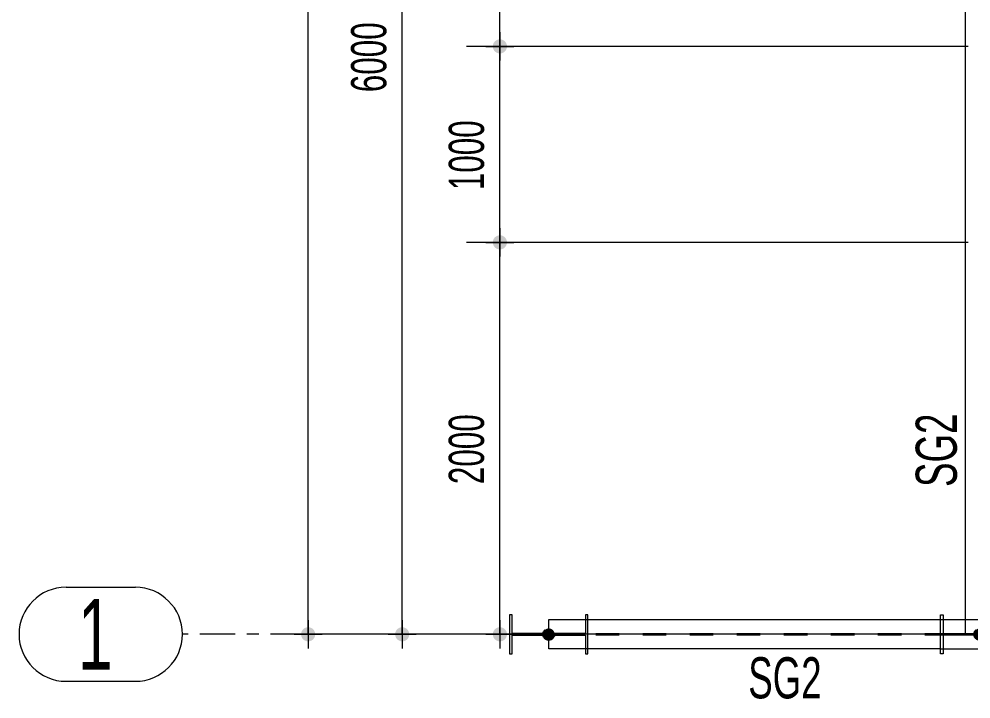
# Model space of a CAD drawing. Header units: millimetres. Extents: x -408 to 426, y -207 to 377.
# Drawn here: x -81.7 to -0.8, y -5.5 to 52.3 of the extents above; entities that cross this region are included whole.
import ezdxf

# ---------------------------------------------------------------- set-up
doc = ezdxf.new("R2010")
doc.units = ezdxf.units.MM
for name, pattern in [('XKITLINE00', [0]), ('XKITLINE02', [4, 2, -2]), ('XKITLINE03', [6, 3, -1, 1, -1])]:
    doc.linetypes.add(name, pattern=pattern)
for name, color, linetype, lineweight in [('Dimension', 1, 'Continuous', 0), ('Grid', 1, 'Continuous', 0), ('Part', 1, 'Continuous', 0), ('Part mark', 1, 'Continuous', 0)]:
    doc.layers.add(name, color=color, linetype=linetype, lineweight=lineweight)
doc.styles.add('ROMSIM', font='ARIAL.TTF')

# ---------------------------------------------------------------- blocks, each defined once
blk = doc.blocks.new('*A6')
at = {"layer": 'Grid', "color": 1, "linetype": 'XKITLINE03', "lineweight": 0}
blk.add_line((-33.333, 0), (-67.828, 0), dxfattribs=at)
at = {"layer": 'Grid', "color": 4, "style": 'ROMSIM', "width": 0.6375}
blk.add_text('1', height=6, dxfattribs=at).set_placement((-76.724, -3))
blk = doc.blocks.new('*A7')
at = {"layer": 'Grid', "color": 1, "linetype": 'XKITLINE00', "lineweight": 0}
for p, q in [((-77.724, 4), (-71.828, 4)), ((-77.724, -4), (-71.828, -4))]:
    blk.add_line(p, q, dxfattribs=at)
for centre, start, end in [((-77.724, 0), 90, 270), ((-71.828, 0), 270, 90)]:
    blk.add_arc(centre, 4, start, end, dxfattribs=at)
blk = doc.blocks.new('*A12')
at = {"layer": 'Part'}
blk.add_hatch(color=1, dxfattribs=at).paths.add_polyline_path([(-0.025, -0.499), (-0.049, -0.498), (-0.073, -0.495), (-0.098, -0.49), (-0.121, -0.485), (-0.145, -0.478), (-0.168, -0.471), (-0.191, -0.462), (-0.214, -0.452), (-0.236, -0.441), (-0.257, -0.429), (-0.278, -0.416), (-0.298, -0.402), (-0.317, -0.387), (-0.336, -0.37), (-0.354, -0.354), (-0.37, -0.336), (-0.387, -0.317), (-0.402, -0.298), (-0.416, -0.278), (-0.429, -0.257), (-0.441, -0.236), (-0.452, -0.214), (-0.462, -0.191), (-0.471, -0.168), (-0.478, -0.145), (-0.485, -0.121), (-0.49, -0.098), (-0.495, -0.073), (-0.498, -0.049), (-0.499, -0.025), (-0.5, 0), (-0.499, 0.025), (-0.498, 0.049), (-0.495, 0.073), (-0.49, 0.098), (-0.485, 0.121), (-0.478, 0.145), (-0.471, 0.168), (-0.462, 0.191), (-0.452, 0.214), (-0.441, 0.236), (-0.429, 0.257), (-0.416, 0.278), (-0.402, 0.298), (-0.387, 0.317), (-0.37, 0.336), (-0.354, 0.354), (-0.336, 0.37), (-0.317, 0.387), (-0.298, 0.402), (-0.278, 0.416), (-0.257, 0.429), (-0.236, 0.441), (-0.214, 0.452), (-0.191, 0.462), (-0.168, 0.471), (-0.145, 0.478), (-0.121, 0.485), (-0.098, 0.49), (-0.073, 0.495), (-0.049, 0.498), (-0.025, 0.499), (0, 0.5), (0.025, 0.499), (0.049, 0.498), (0.073, 0.495), (0.098, 0.49), (0.121, 0.485), (0.145, 0.478), (0.168, 0.471), (0.191, 0.462), (0.214, 0.452), (0.236, 0.441), (0.257, 0.429), (0.278, 0.416), (0.298, 0.402), (0.317, 0.387), (0.336, 0.37), (0.354, 0.354), (0.37, 0.336), (0.387, 0.317), (0.402, 0.298), (0.416, 0.278), (0.429, 0.257), (0.441, 0.236), (0.452, 0.214), (0.462, 0.191), (0.471, 0.168), (0.478, 0.145), (0.485, 0.121), (0.49, 0.098), (0.495, 0.073), (0.498, 0.049), (0.499, 0.025), (0.5, 0), (0.499, -0.025), (0.498, -0.049), (0.495, -0.073), (0.49, -0.098), (0.485, -0.121), (0.478, -0.145), (0.471, -0.168), (0.462, -0.191), (0.452, -0.214), (0.441, -0.236), (0.429, -0.257), (0.416, -0.278), (0.402, -0.298), (0.387, -0.317), (0.37, -0.336), (0.354, -0.354), (0.336, -0.37), (0.317, -0.387), (0.298, -0.402), (0.278, -0.416), (0.257, -0.429), (0.236, -0.441), (0.214, -0.452), (0.191, -0.462), (0.168, -0.471), (0.145, -0.478), (0.121, -0.485), (0.098, -0.49), (0.073, -0.495), (0.049, -0.498), (0.025, -0.499), (0, -0.5)], flags=17)
at = {"layer": 'Part', "color": 2, "linetype": 'XKITLINE00', "lineweight": 0}
for p, q in [((-3.333, -1.667), (-3.333, 1.667)), ((-3.333, 1.667), (-3.117, 1.667)), ((-3.333, -1.667), (-3.333, 1.667)), ((-3.333, 1.667), (-3.117, 1.667)), ((-3.117, 1.667), (-3.117, 0.067)), ((-3.117, 1.667), (-3.117, 0.067)), ((3.117, 1.667), (3.333, 1.667)), ((3.117, 0.067), (3.117, 1.667)), ((3.117, 1.667), (3.333, 1.667)), ((3.117, 0.067), (3.117, 1.667)), ((3.333, 1.667), (3.333, -1.667)), ((3.333, 1.667), (3.333, -1.667)), ((-3.117, 0.067), (3.117, 0.067)), ((-3.117, 0.067), (3.117, 0.067)), ((3.117, -0.067), (-3.117, -0.067)), ((-3.117, -0.067), (-3.117, -1.667)), ((3.117, -0.067), (-3.117, -0.067)), ((-3.117, -0.067), (-3.117, -1.667)), ((3.117, -1.667), (3.117, -0.067)), ((3.117, -1.667), (3.117, -0.067)), ((-3.117, -1.667), (-3.333, -1.667)), ((-3.117, -1.667), (-3.333, -1.667)), ((3.333, -1.667), (3.117, -1.667)), ((3.333, -1.667), (3.117, -1.667))]:
    blk.add_line(p, q, dxfattribs=at)
at = {"layer": 'Part', "color": 1, "linetype": 'XKITLINE02', "lineweight": 0}
blk.add_line((0, 0), (0, 0), dxfattribs=at)
blk.add_circle((0, 0), 0.5, dxfattribs=at)
blk = doc.blocks.new('*A16')
at = {"layer": 'Part'}
blk.add_hatch(color=1, dxfattribs=at).paths.add_polyline_path([(-36.691, -0.499), (-36.716, -0.498), (-36.74, -0.495), (-36.764, -0.49), (-36.788, -0.485), (-36.812, -0.478), (-36.835, -0.471), (-36.858, -0.462), (-36.88, -0.452), (-36.902, -0.441), (-36.924, -0.429), (-36.944, -0.416), (-36.965, -0.402), (-36.984, -0.387), (-37.002, -0.37), (-37.02, -0.354), (-37.037, -0.336), (-37.053, -0.317), (-37.068, -0.298), (-37.082, -0.278), (-37.096, -0.257), (-37.108, -0.236), (-37.119, -0.214), (-37.129, -0.191), (-37.137, -0.168), (-37.145, -0.145), (-37.152, -0.121), (-37.157, -0.098), (-37.161, -0.073), (-37.164, -0.049), (-37.166, -0.025), (-37.167, 0), (-37.166, 0.025), (-37.164, 0.049), (-37.161, 0.073), (-37.157, 0.098), (-37.152, 0.121), (-37.145, 0.145), (-37.137, 0.168), (-37.129, 0.191), (-37.119, 0.214), (-37.108, 0.236), (-37.096, 0.257), (-37.082, 0.278), (-37.068, 0.298), (-37.053, 0.317), (-37.037, 0.336), (-37.02, 0.354), (-37.002, 0.37), (-36.984, 0.387), (-36.965, 0.402), (-36.944, 0.416), (-36.924, 0.429), (-36.902, 0.441), (-36.88, 0.452), (-36.858, 0.462), (-36.835, 0.471), (-36.812, 0.478), (-36.788, 0.485), (-36.764, 0.49), (-36.74, 0.495), (-36.716, 0.498), (-36.691, 0.499), (-36.667, 0.5), (-36.642, 0.499), (-36.618, 0.498), (-36.593, 0.495), (-36.569, 0.49), (-36.545, 0.485), (-36.522, 0.478), (-36.498, 0.471), (-36.475, 0.462), (-36.453, 0.452), (-36.431, 0.441), (-36.41, 0.429), (-36.389, 0.416), (-36.369, 0.402), (-36.349, 0.387), (-36.331, 0.37), (-36.313, 0.354), (-36.296, 0.336), (-36.28, 0.317), (-36.265, 0.298), (-36.251, 0.278), (-36.238, 0.257), (-36.226, 0.236), (-36.215, 0.214), (-36.205, 0.191), (-36.196, 0.168), (-36.188, 0.145), (-36.182, 0.121), (-36.176, 0.098), (-36.172, 0.073), (-36.169, 0.049), (-36.167, 0.025), (-36.167, 0), (-36.167, -0.025), (-36.169, -0.049), (-36.172, -0.073), (-36.176, -0.098), (-36.182, -0.121), (-36.188, -0.145), (-36.196, -0.168), (-36.205, -0.191), (-36.215, -0.214), (-36.226, -0.236), (-36.238, -0.257), (-36.251, -0.278), (-36.265, -0.298), (-36.28, -0.317), (-36.296, -0.336), (-36.313, -0.354), (-36.331, -0.37), (-36.349, -0.387), (-36.369, -0.402), (-36.389, -0.416), (-36.41, -0.429), (-36.431, -0.441), (-36.453, -0.452), (-36.475, -0.462), (-36.498, -0.471), (-36.522, -0.478), (-36.545, -0.485), (-36.569, -0.49), (-36.593, -0.495), (-36.618, -0.498), (-36.642, -0.499), (-36.667, -0.5)], flags=17)
at = {"layer": 'Part', "color": 2, "linetype": 'XKITLINE00', "lineweight": 0}
for p, q in [((-39.783, 1.667), (-40, 1.667)), ((-40, 1.667), (-40, -1.667)), ((-39.783, 0.067), (-39.783, 1.667)), ((-33.55, 1.667), (-33.55, 0.067)), ((-33.333, 1.667), (-33.55, 1.667)), ((-33.333, -1.667), (-33.333, 1.667)), ((-33.55, 0.067), (-39.783, 0.067)), ((-39.783, -1.667), (-39.783, -0.067)), ((-39.783, -0.067), (-33.55, -0.067)), ((-33.55, -0.067), (-33.55, -1.667)), ((-40, -1.667), (-39.783, -1.667)), ((-33.55, -1.667), (-33.333, -1.667))]:
    blk.add_line(p, q, dxfattribs=at)
at = {"layer": 'Part', "color": 1, "linetype": 'XKITLINE02', "lineweight": 0}
blk.add_line((-36.667, 0), (-36.667, 0), dxfattribs=at)
blk.add_circle((-36.667, 0), 0.5, dxfattribs=at)
blk = doc.blocks.new('*A17')
at = {"layer": 'Part'}
for points in [[(-36.691, -0.499), (-36.716, -0.498), (-36.74, -0.495), (-36.764, -0.49), (-36.788, -0.485), (-36.812, -0.478), (-36.835, -0.471), (-36.858, -0.462), (-36.88, -0.452), (-36.902, -0.441), (-36.924, -0.429), (-36.944, -0.416), (-36.965, -0.402), (-36.984, -0.387), (-37.002, -0.37), (-37.02, -0.354), (-37.037, -0.336), (-37.053, -0.317), (-37.068, -0.298), (-37.082, -0.278), (-37.096, -0.257), (-37.108, -0.236), (-37.119, -0.214), (-37.129, -0.191), (-37.137, -0.168), (-37.145, -0.145), (-37.152, -0.121), (-37.157, -0.098), (-37.161, -0.073), (-37.164, -0.049), (-37.166, -0.025), (-37.167, 0), (-37.166, 0.025), (-37.164, 0.049), (-37.161, 0.073), (-37.157, 0.098), (-37.152, 0.121), (-37.145, 0.145), (-37.137, 0.168), (-37.129, 0.191), (-37.119, 0.214), (-37.108, 0.236), (-37.096, 0.257), (-37.082, 0.278), (-37.068, 0.298), (-37.053, 0.317), (-37.037, 0.336), (-37.02, 0.354), (-37.002, 0.37), (-36.984, 0.387), (-36.965, 0.402), (-36.944, 0.416), (-36.924, 0.429), (-36.902, 0.441), (-36.88, 0.452), (-36.858, 0.462), (-36.835, 0.471), (-36.812, 0.478), (-36.788, 0.485), (-36.764, 0.49), (-36.74, 0.495), (-36.716, 0.498), (-36.691, 0.499), (-36.667, 0.5), (-36.642, 0.499), (-36.618, 0.498), (-36.593, 0.495), (-36.569, 0.49), (-36.545, 0.485), (-36.522, 0.478), (-36.498, 0.471), (-36.475, 0.462), (-36.453, 0.452), (-36.431, 0.441), (-36.41, 0.429), (-36.389, 0.416), (-36.369, 0.402), (-36.349, 0.387), (-36.331, 0.37), (-36.313, 0.354), (-36.296, 0.336), (-36.28, 0.317), (-36.265, 0.298), (-36.251, 0.278), (-36.238, 0.257), (-36.226, 0.236), (-36.215, 0.214), (-36.205, 0.191), (-36.196, 0.168), (-36.188, 0.145), (-36.182, 0.121), (-36.176, 0.098), (-36.172, 0.073), (-36.169, 0.049), (-36.167, 0.025), (-36.167, 0), (-36.167, -0.025), (-36.169, -0.049), (-36.172, -0.073), (-36.176, -0.098), (-36.182, -0.121), (-36.188, -0.145), (-36.196, -0.168), (-36.205, -0.191), (-36.215, -0.214), (-36.226, -0.236), (-36.238, -0.257), (-36.251, -0.278), (-36.265, -0.298), (-36.28, -0.317), (-36.296, -0.336), (-36.313, -0.354), (-36.331, -0.37), (-36.349, -0.387), (-36.369, -0.402), (-36.389, -0.416), (-36.41, -0.429), (-36.431, -0.441), (-36.453, -0.452), (-36.475, -0.462), (-36.498, -0.471), (-36.522, -0.478), (-36.545, -0.485), (-36.569, -0.49), (-36.593, -0.495), (-36.618, -0.498), (-36.642, -0.499), (-36.667, -0.5)], [(-0.025, -0.499), (-0.049, -0.498), (-0.073, -0.495), (-0.098, -0.49), (-0.121, -0.485), (-0.145, -0.478), (-0.168, -0.471), (-0.191, -0.462), (-0.214, -0.452), (-0.236, -0.441), (-0.257, -0.429), (-0.278, -0.416), (-0.298, -0.402), (-0.317, -0.387), (-0.336, -0.37), (-0.354, -0.354), (-0.37, -0.336), (-0.387, -0.317), (-0.402, -0.298), (-0.416, -0.278), (-0.429, -0.257), (-0.441, -0.236), (-0.452, -0.214), (-0.462, -0.191), (-0.471, -0.168), (-0.478, -0.145), (-0.485, -0.121), (-0.49, -0.098), (-0.495, -0.073), (-0.498, -0.049), (-0.499, -0.025), (-0.5, 0), (-0.499, 0.025), (-0.498, 0.049), (-0.495, 0.073), (-0.49, 0.098), (-0.485, 0.121), (-0.478, 0.145), (-0.471, 0.168), (-0.462, 0.191), (-0.452, 0.214), (-0.441, 0.236), (-0.429, 0.257), (-0.416, 0.278), (-0.402, 0.298), (-0.387, 0.317), (-0.37, 0.336), (-0.354, 0.354), (-0.336, 0.37), (-0.317, 0.387), (-0.298, 0.402), (-0.278, 0.416), (-0.257, 0.429), (-0.236, 0.441), (-0.214, 0.452), (-0.191, 0.462), (-0.168, 0.471), (-0.145, 0.478), (-0.121, 0.485), (-0.098, 0.49), (-0.073, 0.495), (-0.049, 0.498), (-0.025, 0.499), (0, 0.5), (0.025, 0.499), (0.049, 0.498), (0.073, 0.495), (0.098, 0.49), (0.121, 0.485), (0.145, 0.478), (0.168, 0.471), (0.191, 0.462), (0.214, 0.452), (0.236, 0.441), (0.257, 0.429), (0.278, 0.416), (0.298, 0.402), (0.317, 0.387), (0.336, 0.37), (0.354, 0.354), (0.37, 0.336), (0.387, 0.317), (0.402, 0.298), (0.416, 0.278), (0.429, 0.257), (0.441, 0.236), (0.452, 0.214), (0.462, 0.191), (0.471, 0.168), (0.478, 0.145), (0.485, 0.121), (0.49, 0.098), (0.495, 0.073), (0.498, 0.049), (0.499, 0.025), (0.5, 0), (0.499, -0.025), (0.498, -0.049), (0.495, -0.073), (0.49, -0.098), (0.485, -0.121), (0.478, -0.145), (0.471, -0.168), (0.462, -0.191), (0.452, -0.214), (0.441, -0.236), (0.429, -0.257), (0.416, -0.278), (0.402, -0.298), (0.387, -0.317), (0.37, -0.336), (0.354, -0.354), (0.336, -0.37), (0.317, -0.387), (0.298, -0.402), (0.278, -0.416), (0.257, -0.429), (0.236, -0.441), (0.214, -0.452), (0.191, -0.462), (0.168, -0.471), (0.145, -0.478), (0.121, -0.485), (0.098, -0.49), (0.073, -0.495), (0.049, -0.498), (0.025, -0.499), (0, -0.5)]]:
    blk.add_hatch(color=1, dxfattribs=at).paths.add_polyline_path(points, flags=17)
at = {"layer": 'Part', "color": 2, "linetype": 'XKITLINE00', "lineweight": 0}
for p, q in [((-36.667, -1.25), (-36.667, 1.25)), ((-36.667, 1.25), (-3.333, 1.25)), ((-3.117, 1.25), (0, 1.25)), ((0, 1.25), (0, 0.067)), ((0, -1.25), (0, -0.067)), ((-20.393, -1.25), (-36.667, -1.25)), ((-11.834, -1.25), (-20.393, -1.25)), ((-3.333, -1.25), (-11.834, -1.25)), ((-3.117, -1.25), (0, -1.25))]:
    blk.add_line(p, q, dxfattribs=at)
at = {"layer": 'Part', "color": 7, "linetype": 'XKITLINE02', "lineweight": 0}
for p, q in [((-3.333, 1.25), (-3.117, 1.25)), ((0, -0.067), (0, 1.25)), ((-36.667, 0.054), (0, 0.054)), ((0, -0.067), (0, 0.067)), ((-36.667, -0.054), (0, -0.054)), ((-3.333, -1.25), (-3.117, -1.25))]:
    blk.add_line(p, q, dxfattribs=at)
at = {"layer": 'Part', "color": 1, "linetype": 'XKITLINE02', "lineweight": 0}
blk.add_line((0, 0), (-36.667, 0), dxfattribs=at)
for centre in [(-36.667, 0), (0, 0)]:
    blk.add_circle(centre, 0.5, dxfattribs=at)
blk = doc.blocks.new('*A18')
at = {"layer": 'Part'}
for points in [[(-0.025, 99.501), (-0.049, 99.502), (-0.073, 99.505), (-0.098, 99.51), (-0.121, 99.515), (-0.145, 99.522), (-0.168, 99.529), (-0.191, 99.538), (-0.214, 99.548), (-0.236, 99.559), (-0.257, 99.571), (-0.278, 99.584), (-0.298, 99.598), (-0.317, 99.613), (-0.336, 99.63), (-0.354, 99.646), (-0.37, 99.664), (-0.387, 99.683), (-0.402, 99.702), (-0.416, 99.722), (-0.429, 99.743), (-0.441, 99.764), (-0.452, 99.786), (-0.462, 99.809), (-0.471, 99.832), (-0.478, 99.855), (-0.485, 99.879), (-0.49, 99.902), (-0.495, 99.927), (-0.498, 99.951), (-0.499, 99.975), (-0.5, 100), (-0.499, 100.025), (-0.498, 100.049), (-0.495, 100.073), (-0.49, 100.098), (-0.485, 100.121), (-0.478, 100.145), (-0.471, 100.168), (-0.462, 100.191), (-0.452, 100.214), (-0.441, 100.236), (-0.429, 100.257), (-0.416, 100.278), (-0.402, 100.298), (-0.387, 100.317), (-0.37, 100.336), (-0.354, 100.354), (-0.336, 100.37), (-0.317, 100.387), (-0.298, 100.402), (-0.278, 100.416), (-0.257, 100.429), (-0.236, 100.441), (-0.214, 100.452), (-0.191, 100.462), (-0.168, 100.471), (-0.145, 100.478), (-0.121, 100.485), (-0.098, 100.49), (-0.073, 100.495), (-0.049, 100.498), (-0.025, 100.499), (0, 100.5), (0.025, 100.499), (0.049, 100.498), (0.073, 100.495), (0.098, 100.49), (0.121, 100.485), (0.145, 100.478), (0.168, 100.471), (0.191, 100.462), (0.214, 100.452), (0.236, 100.441), (0.257, 100.429), (0.278, 100.416), (0.298, 100.402), (0.317, 100.387), (0.336, 100.37), (0.354, 100.354), (0.37, 100.336), (0.387, 100.317), (0.402, 100.298), (0.416, 100.278), (0.429, 100.257), (0.441, 100.236), (0.452, 100.214), (0.462, 100.191), (0.471, 100.168), (0.478, 100.145), (0.485, 100.121), (0.49, 100.098), (0.495, 100.073), (0.498, 100.049), (0.499, 100.025), (0.5, 100), (0.499, 99.975), (0.498, 99.951), (0.495, 99.927), (0.49, 99.902), (0.485, 99.879), (0.478, 99.855), (0.471, 99.832), (0.462, 99.809), (0.452, 99.786), (0.441, 99.764), (0.429, 99.743), (0.416, 99.722), (0.402, 99.702), (0.387, 99.683), (0.37, 99.664), (0.354, 99.646), (0.336, 99.63), (0.317, 99.613), (0.298, 99.598), (0.278, 99.584), (0.257, 99.571), (0.236, 99.559), (0.214, 99.548), (0.191, 99.538), (0.168, 99.529), (0.145, 99.522), (0.121, 99.515), (0.098, 99.51), (0.073, 99.505), (0.049, 99.502), (0.025, 99.501), (0, 99.5)], [(-0.025, -0.499), (-0.049, -0.498), (-0.073, -0.495), (-0.098, -0.49), (-0.121, -0.485), (-0.145, -0.478), (-0.168, -0.471), (-0.191, -0.462), (-0.214, -0.452), (-0.236, -0.441), (-0.257, -0.429), (-0.278, -0.416), (-0.298, -0.402), (-0.317, -0.387), (-0.336, -0.37), (-0.354, -0.354), (-0.37, -0.336), (-0.387, -0.317), (-0.402, -0.298), (-0.416, -0.278), (-0.429, -0.257), (-0.441, -0.236), (-0.452, -0.214), (-0.462, -0.191), (-0.471, -0.168), (-0.478, -0.145), (-0.485, -0.121), (-0.49, -0.098), (-0.495, -0.073), (-0.498, -0.049), (-0.499, -0.025), (-0.5, 0), (-0.499, 0.025), (-0.498, 0.049), (-0.495, 0.073), (-0.49, 0.098), (-0.485, 0.121), (-0.478, 0.145), (-0.471, 0.168), (-0.462, 0.191), (-0.452, 0.214), (-0.441, 0.236), (-0.429, 0.257), (-0.416, 0.278), (-0.402, 0.298), (-0.387, 0.317), (-0.37, 0.336), (-0.354, 0.354), (-0.336, 0.37), (-0.317, 0.387), (-0.298, 0.402), (-0.278, 0.416), (-0.257, 0.429), (-0.236, 0.441), (-0.214, 0.452), (-0.191, 0.462), (-0.168, 0.471), (-0.145, 0.478), (-0.121, 0.485), (-0.098, 0.49), (-0.073, 0.495), (-0.049, 0.498), (-0.025, 0.499), (0, 0.5), (0.025, 0.499), (0.049, 0.498), (0.073, 0.495), (0.098, 0.49), (0.121, 0.485), (0.145, 0.478), (0.168, 0.471), (0.191, 0.462), (0.214, 0.452), (0.236, 0.441), (0.257, 0.429), (0.278, 0.416), (0.298, 0.402), (0.317, 0.387), (0.336, 0.37), (0.354, 0.354), (0.37, 0.336), (0.387, 0.317), (0.402, 0.298), (0.416, 0.278), (0.429, 0.257), (0.441, 0.236), (0.452, 0.214), (0.462, 0.191), (0.471, 0.168), (0.478, 0.145), (0.485, 0.121), (0.49, 0.098), (0.495, 0.073), (0.498, 0.049), (0.499, 0.025), (0.5, 0), (0.499, -0.025), (0.498, -0.049), (0.495, -0.073), (0.49, -0.098), (0.485, -0.121), (0.478, -0.145), (0.471, -0.168), (0.462, -0.191), (0.452, -0.214), (0.441, -0.236), (0.429, -0.257), (0.416, -0.278), (0.402, -0.298), (0.387, -0.317), (0.37, -0.336), (0.354, -0.354), (0.336, -0.37), (0.317, -0.387), (0.298, -0.402), (0.278, -0.416), (0.257, -0.429), (0.236, -0.441), (0.214, -0.452), (0.191, -0.462), (0.168, -0.471), (0.145, -0.478), (0.121, -0.485), (0.098, -0.49), (0.073, -0.495), (0.049, -0.498), (0.025, -0.499), (0, -0.5)]]:
    blk.add_hatch(color=1, dxfattribs=at).paths.add_polyline_path(points, flags=17)
at = {"layer": 'Part', "color": 7, "linetype": 'XKITLINE02', "lineweight": 0}
for p, q in [((-1.25, 99.933), (-1.25, 100)), ((-1.25, 100), (1.25, 100)), ((-0.054, 100), (-0.054, 0)), ((0.054, 100), (0.054, 0)), ((1.25, 100), (1.25, 99.933)), ((-1.25, 0.067), (-1.25, 0)), ((1.25, 0), (-1.25, 0)), ((1.25, 0.067), (1.25, 0))]:
    blk.add_line(p, q, dxfattribs=at)
at = {"layer": 'Part', "color": 2, "linetype": 'XKITLINE00', "lineweight": 0}
for p, q in [((-1.25, 99.933), (-1.25, 20.393)), ((1.25, 99.933), (1.25, 0.067)), ((-1.25, 20.393), (-1.25, 11.834)), ((-1.25, 11.834), (-1.25, 0.067))]:
    blk.add_line(p, q, dxfattribs=at)
at = {"layer": 'Part', "color": 1, "linetype": 'XKITLINE02', "lineweight": 0}
blk.add_line((0, 0), (0, 100), dxfattribs=at)
for centre in [(0, 100), (0, 0)]:
    blk.add_circle(centre, 0.5, dxfattribs=at)
blk = doc.blocks.new('*A50')
at = {"layer": 'Dimension'}
blk.add_hatch(color=7, dxfattribs=at).paths.add_polyline_path([(-57.16, -0.599), (-57.189, -0.597), (-57.219, -0.594), (-57.248, -0.588), (-57.276, -0.582), (-57.305, -0.574), (-57.333, -0.565), (-57.36, -0.554), (-57.387, -0.542), (-57.413, -0.529), (-57.439, -0.515), (-57.464, -0.499), (-57.488, -0.482), (-57.511, -0.464), (-57.534, -0.445), (-57.555, -0.424), (-57.575, -0.403), (-57.594, -0.381), (-57.613, -0.357), (-57.63, -0.333), (-57.645, -0.308), (-57.66, -0.283), (-57.673, -0.257), (-57.685, -0.23), (-57.696, -0.202), (-57.705, -0.174), (-57.713, -0.146), (-57.719, -0.117), (-57.724, -0.088), (-57.728, -0.059), (-57.73, -0.029), (-57.731, 0), (-57.73, 0.029), (-57.728, 0.059), (-57.724, 0.088), (-57.719, 0.117), (-57.713, 0.146), (-57.705, 0.174), (-57.696, 0.202), (-57.685, 0.23), (-57.673, 0.257), (-57.66, 0.283), (-57.645, 0.308), (-57.63, 0.333), (-57.613, 0.357), (-57.594, 0.381), (-57.575, 0.403), (-57.555, 0.424), (-57.534, 0.445), (-57.511, 0.464), (-57.488, 0.482), (-57.464, 0.499), (-57.439, 0.515), (-57.413, 0.529), (-57.387, 0.542), (-57.36, 0.554), (-57.333, 0.565), (-57.305, 0.574), (-57.276, 0.582), (-57.248, 0.588), (-57.219, 0.594), (-57.189, 0.597), (-57.16, 0.599), (-57.131, 0.6), (-57.101, 0.599), (-57.072, 0.597), (-57.043, 0.594), (-57.014, 0.588), (-56.985, 0.582), (-56.956, 0.574), (-56.929, 0.565), (-56.901, 0.554), (-56.874, 0.542), (-56.848, 0.529), (-56.822, 0.515), (-56.797, 0.499), (-56.773, 0.482), (-56.75, 0.464), (-56.728, 0.445), (-56.706, 0.424), (-56.686, 0.403), (-56.667, 0.381), (-56.649, 0.357), (-56.632, 0.333), (-56.616, 0.308), (-56.601, 0.283), (-56.588, 0.257), (-56.576, 0.23), (-56.566, 0.202), (-56.556, 0.174), (-56.549, 0.146), (-56.542, 0.117), (-56.537, 0.088), (-56.534, 0.059), (-56.531, 0.029), (-56.531, 0), (-56.531, -0.029), (-56.534, -0.059), (-56.537, -0.088), (-56.542, -0.117), (-56.549, -0.146), (-56.556, -0.174), (-56.566, -0.202), (-56.576, -0.23), (-56.588, -0.257), (-56.601, -0.283), (-56.616, -0.308), (-56.632, -0.333), (-56.649, -0.357), (-56.667, -0.381), (-56.686, -0.403), (-56.706, -0.424), (-56.728, -0.445), (-56.75, -0.464), (-56.773, -0.482), (-56.797, -0.499), (-56.822, -0.515), (-56.848, -0.529), (-56.874, -0.542), (-56.901, -0.554), (-56.929, -0.565), (-56.956, -0.574), (-56.985, -0.582), (-57.014, -0.588), (-57.043, -0.594), (-57.072, -0.597), (-57.101, -0.599), (-57.131, -0.6)], flags=17)
at = {"layer": 'Dimension', "color": 7, "linetype": 'XKITLINE00', "lineweight": 0}
for p, q in [((-57.131, 0), (-57.131, 183.333)), ((-57.131, 1.2), (-57.131, -1.2)), ((-1, 0), (-59.981, 0)), ((-58.331, 0), (-55.931, 0)), ((-57.131, 0), (-57.131, -1.2))]:
    blk.add_line(p, q, dxfattribs=at)
at = {"layer": 'Dimension', "color": 3}
blk.add_point((-57.131, 0), dxfattribs=at)
blk = doc.blocks.new('*A52')
at = {"layer": 'Dimension'}
for points in [[(-49.16, 99.401), (-49.189, 99.403), (-49.219, 99.406), (-49.248, 99.412), (-49.276, 99.418), (-49.305, 99.426), (-49.333, 99.435), (-49.36, 99.446), (-49.387, 99.458), (-49.413, 99.471), (-49.439, 99.485), (-49.464, 99.501), (-49.488, 99.518), (-49.511, 99.536), (-49.534, 99.555), (-49.555, 99.576), (-49.575, 99.597), (-49.594, 99.619), (-49.613, 99.643), (-49.63, 99.667), (-49.645, 99.692), (-49.66, 99.717), (-49.673, 99.743), (-49.685, 99.77), (-49.696, 99.798), (-49.705, 99.826), (-49.713, 99.854), (-49.719, 99.883), (-49.724, 99.912), (-49.728, 99.941), (-49.73, 99.971), (-49.731, 100), (-49.73, 100.029), (-49.728, 100.059), (-49.724, 100.088), (-49.719, 100.117), (-49.713, 100.146), (-49.705, 100.174), (-49.696, 100.202), (-49.685, 100.23), (-49.673, 100.257), (-49.66, 100.283), (-49.645, 100.308), (-49.63, 100.333), (-49.613, 100.357), (-49.594, 100.381), (-49.575, 100.403), (-49.555, 100.424), (-49.534, 100.445), (-49.511, 100.464), (-49.488, 100.482), (-49.464, 100.499), (-49.439, 100.515), (-49.413, 100.529), (-49.387, 100.542), (-49.36, 100.554), (-49.333, 100.565), (-49.305, 100.574), (-49.276, 100.582), (-49.248, 100.588), (-49.219, 100.594), (-49.189, 100.597), (-49.16, 100.599), (-49.131, 100.6), (-49.101, 100.599), (-49.072, 100.597), (-49.043, 100.594), (-49.014, 100.588), (-48.985, 100.582), (-48.956, 100.574), (-48.929, 100.565), (-48.901, 100.554), (-48.874, 100.542), (-48.848, 100.529), (-48.822, 100.515), (-48.797, 100.499), (-48.773, 100.482), (-48.75, 100.464), (-48.728, 100.445), (-48.706, 100.424), (-48.686, 100.403), (-48.667, 100.381), (-48.649, 100.357), (-48.632, 100.333), (-48.616, 100.308), (-48.601, 100.283), (-48.588, 100.257), (-48.576, 100.23), (-48.566, 100.202), (-48.556, 100.174), (-48.549, 100.146), (-48.542, 100.117), (-48.537, 100.088), (-48.534, 100.059), (-48.531, 100.029), (-48.531, 100), (-48.531, 99.971), (-48.534, 99.941), (-48.537, 99.912), (-48.542, 99.883), (-48.549, 99.854), (-48.556, 99.826), (-48.566, 99.798), (-48.576, 99.77), (-48.588, 99.743), (-48.601, 99.717), (-48.616, 99.692), (-48.632, 99.667), (-48.649, 99.643), (-48.667, 99.619), (-48.686, 99.597), (-48.706, 99.576), (-48.728, 99.555), (-48.75, 99.536), (-48.773, 99.518), (-48.797, 99.501), (-48.822, 99.485), (-48.848, 99.471), (-48.874, 99.458), (-48.901, 99.446), (-48.929, 99.435), (-48.956, 99.426), (-48.985, 99.418), (-49.014, 99.412), (-49.043, 99.406), (-49.072, 99.403), (-49.101, 99.401), (-49.131, 99.4)], [(-49.16, -0.599), (-49.189, -0.597), (-49.219, -0.594), (-49.248, -0.588), (-49.276, -0.582), (-49.305, -0.574), (-49.333, -0.565), (-49.36, -0.554), (-49.387, -0.542), (-49.413, -0.529), (-49.439, -0.515), (-49.464, -0.499), (-49.488, -0.482), (-49.511, -0.464), (-49.534, -0.445), (-49.555, -0.424), (-49.575, -0.403), (-49.594, -0.381), (-49.613, -0.357), (-49.63, -0.333), (-49.645, -0.308), (-49.66, -0.283), (-49.673, -0.257), (-49.685, -0.23), (-49.696, -0.202), (-49.705, -0.174), (-49.713, -0.146), (-49.719, -0.117), (-49.724, -0.088), (-49.728, -0.059), (-49.73, -0.029), (-49.731, 0), (-49.73, 0.029), (-49.728, 0.059), (-49.724, 0.088), (-49.719, 0.117), (-49.713, 0.146), (-49.705, 0.174), (-49.696, 0.202), (-49.685, 0.23), (-49.673, 0.257), (-49.66, 0.283), (-49.645, 0.308), (-49.63, 0.333), (-49.613, 0.357), (-49.594, 0.381), (-49.575, 0.403), (-49.555, 0.424), (-49.534, 0.445), (-49.511, 0.464), (-49.488, 0.482), (-49.464, 0.499), (-49.439, 0.515), (-49.413, 0.529), (-49.387, 0.542), (-49.36, 0.554), (-49.333, 0.565), (-49.305, 0.574), (-49.276, 0.582), (-49.248, 0.588), (-49.219, 0.594), (-49.189, 0.597), (-49.16, 0.599), (-49.131, 0.6), (-49.101, 0.599), (-49.072, 0.597), (-49.043, 0.594), (-49.014, 0.588), (-48.985, 0.582), (-48.956, 0.574), (-48.929, 0.565), (-48.901, 0.554), (-48.874, 0.542), (-48.848, 0.529), (-48.822, 0.515), (-48.797, 0.499), (-48.773, 0.482), (-48.75, 0.464), (-48.728, 0.445), (-48.706, 0.424), (-48.686, 0.403), (-48.667, 0.381), (-48.649, 0.357), (-48.632, 0.333), (-48.616, 0.308), (-48.601, 0.283), (-48.588, 0.257), (-48.576, 0.23), (-48.566, 0.202), (-48.556, 0.174), (-48.549, 0.146), (-48.542, 0.117), (-48.537, 0.088), (-48.534, 0.059), (-48.531, 0.029), (-48.531, 0), (-48.531, -0.029), (-48.534, -0.059), (-48.537, -0.088), (-48.542, -0.117), (-48.549, -0.146), (-48.556, -0.174), (-48.566, -0.202), (-48.576, -0.23), (-48.588, -0.257), (-48.601, -0.283), (-48.616, -0.308), (-48.632, -0.333), (-48.649, -0.357), (-48.667, -0.381), (-48.686, -0.403), (-48.706, -0.424), (-48.728, -0.445), (-48.75, -0.464), (-48.773, -0.482), (-48.797, -0.499), (-48.822, -0.515), (-48.848, -0.529), (-48.874, -0.542), (-48.901, -0.554), (-48.929, -0.565), (-48.956, -0.574), (-48.985, -0.582), (-49.014, -0.588), (-49.043, -0.594), (-49.072, -0.597), (-49.101, -0.599), (-49.131, -0.6)]]:
    blk.add_hatch(color=7, dxfattribs=at).paths.add_polyline_path(points, flags=17)
at = {"layer": 'Dimension', "color": 7, "linetype": 'XKITLINE00', "lineweight": 0}
for p, q in [((-49.131, 101.2), (-49.131, 98.8)), ((-49.131, 100), (-49.131, 101.2)), ((-1, 100), (-51.981, 100)), ((-50.331, 100), (-47.931, 100)), ((-49.131, 0), (-49.131, 100)), ((-49.131, 1.2), (-49.131, -1.2)), ((-1, 0), (-51.981, 0)), ((-50.331, 0), (-47.931, 0)), ((-49.131, 0), (-49.131, -1.2))]:
    blk.add_line(p, q, dxfattribs=at)
at = {"layer": 'Dimension', "color": 3}
for p in [(-49.131, 100), (-49.131, 0)]:
    blk.add_point(p, dxfattribs=at)
at = {"layer": 'Dimension', "color": 3, "style": 'ROMSIM', "width": 0.6375}
blk.add_text('6000', height=3, rotation=90.00021, dxfattribs=at).set_placement((-50.481, 46.104))
blk = doc.blocks.new('*A57')
at = {"layer": 'Dimension'}
for points in [[(-40.85, 32.734), (-40.879, 32.736), (-40.909, 32.74), (-40.938, 32.745), (-40.966, 32.751), (-40.995, 32.759), (-41.023, 32.768), (-41.05, 32.779), (-41.077, 32.791), (-41.103, 32.804), (-41.129, 32.819), (-41.154, 32.834), (-41.178, 32.851), (-41.201, 32.87), (-41.224, 32.889), (-41.245, 32.909), (-41.265, 32.93), (-41.284, 32.953), (-41.303, 32.976), (-41.32, 33), (-41.335, 33.025), (-41.35, 33.05), (-41.363, 33.077), (-41.375, 33.104), (-41.386, 33.131), (-41.395, 33.159), (-41.403, 33.188), (-41.409, 33.216), (-41.414, 33.245), (-41.418, 33.275), (-41.42, 33.304), (-41.421, 33.333), (-41.42, 33.363), (-41.418, 33.392), (-41.414, 33.421), (-41.409, 33.45), (-41.403, 33.479), (-41.395, 33.508), (-41.386, 33.535), (-41.375, 33.563), (-41.363, 33.59), (-41.35, 33.616), (-41.335, 33.642), (-41.32, 33.667), (-41.303, 33.691), (-41.284, 33.714), (-41.265, 33.736), (-41.245, 33.758), (-41.224, 33.778), (-41.201, 33.797), (-41.178, 33.815), (-41.154, 33.832), (-41.129, 33.848), (-41.103, 33.862), (-41.077, 33.876), (-41.05, 33.888), (-41.023, 33.898), (-40.995, 33.907), (-40.966, 33.915), (-40.938, 33.922), (-40.909, 33.927), (-40.879, 33.93), (-40.85, 33.933), (-40.821, 33.933), (-40.791, 33.933), (-40.762, 33.93), (-40.733, 33.927), (-40.704, 33.922), (-40.675, 33.915), (-40.646, 33.907), (-40.618, 33.898), (-40.591, 33.888), (-40.564, 33.876), (-40.538, 33.862), (-40.512, 33.848), (-40.487, 33.832), (-40.463, 33.815), (-40.44, 33.797), (-40.418, 33.778), (-40.396, 33.758), (-40.376, 33.736), (-40.357, 33.714), (-40.339, 33.691), (-40.322, 33.667), (-40.306, 33.642), (-40.291, 33.616), (-40.278, 33.59), (-40.266, 33.563), (-40.256, 33.535), (-40.246, 33.508), (-40.239, 33.479), (-40.232, 33.45), (-40.227, 33.421), (-40.224, 33.392), (-40.221, 33.363), (-40.221, 33.333), (-40.221, 33.304), (-40.224, 33.275), (-40.227, 33.245), (-40.232, 33.216), (-40.239, 33.188), (-40.246, 33.159), (-40.256, 33.131), (-40.266, 33.104), (-40.278, 33.077), (-40.291, 33.05), (-40.306, 33.025), (-40.322, 33), (-40.339, 32.976), (-40.357, 32.953), (-40.376, 32.93), (-40.396, 32.909), (-40.418, 32.889), (-40.44, 32.87), (-40.463, 32.851), (-40.487, 32.834), (-40.512, 32.819), (-40.538, 32.804), (-40.564, 32.791), (-40.591, 32.779), (-40.618, 32.768), (-40.646, 32.759), (-40.675, 32.751), (-40.704, 32.745), (-40.733, 32.74), (-40.762, 32.736), (-40.791, 32.734), (-40.821, 32.733)], [(-40.85, -0.599), (-40.879, -0.597), (-40.909, -0.594), (-40.938, -0.588), (-40.966, -0.582), (-40.995, -0.574), (-41.023, -0.565), (-41.05, -0.554), (-41.077, -0.542), (-41.103, -0.529), (-41.129, -0.515), (-41.154, -0.499), (-41.178, -0.482), (-41.201, -0.464), (-41.224, -0.445), (-41.245, -0.424), (-41.265, -0.403), (-41.284, -0.381), (-41.303, -0.357), (-41.32, -0.333), (-41.335, -0.308), (-41.35, -0.283), (-41.363, -0.257), (-41.375, -0.23), (-41.386, -0.202), (-41.395, -0.174), (-41.403, -0.146), (-41.409, -0.117), (-41.414, -0.088), (-41.418, -0.059), (-41.42, -0.029), (-41.421, 0), (-41.42, 0.029), (-41.418, 0.059), (-41.414, 0.088), (-41.409, 0.117), (-41.403, 0.146), (-41.395, 0.174), (-41.386, 0.202), (-41.375, 0.23), (-41.363, 0.257), (-41.35, 0.283), (-41.335, 0.308), (-41.32, 0.333), (-41.303, 0.357), (-41.284, 0.381), (-41.265, 0.403), (-41.245, 0.424), (-41.224, 0.445), (-41.201, 0.464), (-41.178, 0.482), (-41.154, 0.499), (-41.129, 0.515), (-41.103, 0.529), (-41.077, 0.542), (-41.05, 0.554), (-41.023, 0.565), (-40.995, 0.574), (-40.966, 0.582), (-40.938, 0.588), (-40.909, 0.594), (-40.879, 0.597), (-40.85, 0.599), (-40.821, 0.6), (-40.791, 0.599), (-40.762, 0.597), (-40.733, 0.594), (-40.704, 0.588), (-40.675, 0.582), (-40.646, 0.574), (-40.618, 0.565), (-40.591, 0.554), (-40.564, 0.542), (-40.538, 0.529), (-40.512, 0.515), (-40.487, 0.499), (-40.463, 0.482), (-40.44, 0.464), (-40.418, 0.445), (-40.396, 0.424), (-40.376, 0.403), (-40.357, 0.381), (-40.339, 0.357), (-40.322, 0.333), (-40.306, 0.308), (-40.291, 0.283), (-40.278, 0.257), (-40.266, 0.23), (-40.256, 0.202), (-40.246, 0.174), (-40.239, 0.146), (-40.232, 0.117), (-40.227, 0.088), (-40.224, 0.059), (-40.221, 0.029), (-40.221, 0), (-40.221, -0.029), (-40.224, -0.059), (-40.227, -0.088), (-40.232, -0.117), (-40.239, -0.146), (-40.246, -0.174), (-40.256, -0.202), (-40.266, -0.23), (-40.278, -0.257), (-40.291, -0.283), (-40.306, -0.308), (-40.322, -0.333), (-40.339, -0.357), (-40.357, -0.381), (-40.376, -0.403), (-40.396, -0.424), (-40.418, -0.445), (-40.44, -0.464), (-40.463, -0.482), (-40.487, -0.499), (-40.512, -0.515), (-40.538, -0.529), (-40.564, -0.542), (-40.591, -0.554), (-40.618, -0.565), (-40.646, -0.574), (-40.675, -0.582), (-40.704, -0.588), (-40.733, -0.594), (-40.762, -0.597), (-40.791, -0.599), (-40.821, -0.6)]]:
    blk.add_hatch(color=7, dxfattribs=at).paths.add_polyline_path(points, flags=17)
at = {"layer": 'Dimension', "color": 7, "linetype": 'XKITLINE00', "lineweight": 0}
for p, q in [((-40.821, 34.533), (-40.821, 32.133)), ((-40.821, 33.333), (-40.821, 34.533)), ((-1, 33.333), (-43.671, 33.333)), ((-42.021, 33.333), (-39.621, 33.333)), ((-40.821, 0), (-40.821, 33.333)), ((-40.821, 1.2), (-40.821, -1.2)), ((-1, 0), (-43.671, 0)), ((-42.021, 0), (-39.621, 0)), ((-40.821, 0), (-40.821, -1.2))]:
    blk.add_line(p, q, dxfattribs=at)
at = {"layer": 'Dimension', "color": 3}
for p in [(-40.821, 33.333), (-40.821, 0)]:
    blk.add_point(p, dxfattribs=at)
at = {"layer": 'Dimension', "color": 3, "style": 'ROMSIM', "width": 0.6375}
blk.add_text('2000', height=3, rotation=90.00021, dxfattribs=at).set_placement((-42.171, 12.771))
blk = doc.blocks.new('*A58')
at = {"layer": 'Dimension'}
for points in [[(-40.85, 49.401), (-40.879, 49.403), (-40.909, 49.406), (-40.938, 49.412), (-40.966, 49.418), (-40.995, 49.426), (-41.023, 49.435), (-41.05, 49.446), (-41.077, 49.458), (-41.103, 49.471), (-41.129, 49.485), (-41.154, 49.501), (-41.178, 49.518), (-41.201, 49.536), (-41.224, 49.555), (-41.245, 49.576), (-41.265, 49.597), (-41.284, 49.619), (-41.303, 49.643), (-41.32, 49.667), (-41.335, 49.692), (-41.35, 49.717), (-41.363, 49.743), (-41.375, 49.77), (-41.386, 49.798), (-41.395, 49.826), (-41.403, 49.854), (-41.409, 49.883), (-41.414, 49.912), (-41.418, 49.941), (-41.42, 49.971), (-41.421, 50), (-41.42, 50.029), (-41.418, 50.059), (-41.414, 50.088), (-41.409, 50.117), (-41.403, 50.146), (-41.395, 50.174), (-41.386, 50.202), (-41.375, 50.23), (-41.363, 50.257), (-41.35, 50.283), (-41.335, 50.308), (-41.32, 50.333), (-41.303, 50.357), (-41.284, 50.381), (-41.265, 50.403), (-41.245, 50.424), (-41.224, 50.445), (-41.201, 50.464), (-41.178, 50.482), (-41.154, 50.499), (-41.129, 50.515), (-41.103, 50.529), (-41.077, 50.542), (-41.05, 50.554), (-41.023, 50.565), (-40.995, 50.574), (-40.966, 50.582), (-40.938, 50.588), (-40.909, 50.594), (-40.879, 50.597), (-40.85, 50.599), (-40.821, 50.6), (-40.791, 50.599), (-40.762, 50.597), (-40.733, 50.594), (-40.704, 50.588), (-40.675, 50.582), (-40.646, 50.574), (-40.618, 50.565), (-40.591, 50.554), (-40.564, 50.542), (-40.538, 50.529), (-40.512, 50.515), (-40.487, 50.499), (-40.463, 50.482), (-40.44, 50.464), (-40.418, 50.445), (-40.396, 50.424), (-40.376, 50.403), (-40.357, 50.381), (-40.339, 50.357), (-40.322, 50.333), (-40.306, 50.308), (-40.291, 50.283), (-40.278, 50.257), (-40.266, 50.23), (-40.256, 50.202), (-40.246, 50.174), (-40.239, 50.146), (-40.232, 50.117), (-40.227, 50.088), (-40.224, 50.059), (-40.221, 50.029), (-40.221, 50), (-40.221, 49.971), (-40.224, 49.941), (-40.227, 49.912), (-40.232, 49.883), (-40.239, 49.854), (-40.246, 49.826), (-40.256, 49.798), (-40.266, 49.77), (-40.278, 49.743), (-40.291, 49.717), (-40.306, 49.692), (-40.322, 49.667), (-40.339, 49.643), (-40.357, 49.619), (-40.376, 49.597), (-40.396, 49.576), (-40.418, 49.555), (-40.44, 49.536), (-40.463, 49.518), (-40.487, 49.501), (-40.512, 49.485), (-40.538, 49.471), (-40.564, 49.458), (-40.591, 49.446), (-40.618, 49.435), (-40.646, 49.426), (-40.675, 49.418), (-40.704, 49.412), (-40.733, 49.406), (-40.762, 49.403), (-40.791, 49.401), (-40.821, 49.4)], [(-40.85, 32.734), (-40.879, 32.736), (-40.909, 32.74), (-40.938, 32.745), (-40.966, 32.751), (-40.995, 32.759), (-41.023, 32.768), (-41.05, 32.779), (-41.077, 32.791), (-41.103, 32.804), (-41.129, 32.819), (-41.154, 32.834), (-41.178, 32.851), (-41.201, 32.87), (-41.224, 32.889), (-41.245, 32.909), (-41.265, 32.93), (-41.284, 32.953), (-41.303, 32.976), (-41.32, 33), (-41.335, 33.025), (-41.35, 33.05), (-41.363, 33.077), (-41.375, 33.104), (-41.386, 33.131), (-41.395, 33.159), (-41.403, 33.188), (-41.409, 33.216), (-41.414, 33.245), (-41.418, 33.275), (-41.42, 33.304), (-41.421, 33.333), (-41.42, 33.363), (-41.418, 33.392), (-41.414, 33.421), (-41.409, 33.45), (-41.403, 33.479), (-41.395, 33.508), (-41.386, 33.535), (-41.375, 33.563), (-41.363, 33.59), (-41.35, 33.616), (-41.335, 33.642), (-41.32, 33.667), (-41.303, 33.691), (-41.284, 33.714), (-41.265, 33.736), (-41.245, 33.758), (-41.224, 33.778), (-41.201, 33.797), (-41.178, 33.815), (-41.154, 33.832), (-41.129, 33.848), (-41.103, 33.862), (-41.077, 33.876), (-41.05, 33.888), (-41.023, 33.898), (-40.995, 33.907), (-40.966, 33.915), (-40.938, 33.922), (-40.909, 33.927), (-40.879, 33.93), (-40.85, 33.933), (-40.821, 33.933), (-40.791, 33.933), (-40.762, 33.93), (-40.733, 33.927), (-40.704, 33.922), (-40.675, 33.915), (-40.646, 33.907), (-40.618, 33.898), (-40.591, 33.888), (-40.564, 33.876), (-40.538, 33.862), (-40.512, 33.848), (-40.487, 33.832), (-40.463, 33.815), (-40.44, 33.797), (-40.418, 33.778), (-40.396, 33.758), (-40.376, 33.736), (-40.357, 33.714), (-40.339, 33.691), (-40.322, 33.667), (-40.306, 33.642), (-40.291, 33.616), (-40.278, 33.59), (-40.266, 33.563), (-40.256, 33.535), (-40.246, 33.508), (-40.239, 33.479), (-40.232, 33.45), (-40.227, 33.421), (-40.224, 33.392), (-40.221, 33.363), (-40.221, 33.333), (-40.221, 33.304), (-40.224, 33.275), (-40.227, 33.245), (-40.232, 33.216), (-40.239, 33.188), (-40.246, 33.159), (-40.256, 33.131), (-40.266, 33.104), (-40.278, 33.077), (-40.291, 33.05), (-40.306, 33.025), (-40.322, 33), (-40.339, 32.976), (-40.357, 32.953), (-40.376, 32.93), (-40.396, 32.909), (-40.418, 32.889), (-40.44, 32.87), (-40.463, 32.851), (-40.487, 32.834), (-40.512, 32.819), (-40.538, 32.804), (-40.564, 32.791), (-40.591, 32.779), (-40.618, 32.768), (-40.646, 32.759), (-40.675, 32.751), (-40.704, 32.745), (-40.733, 32.74), (-40.762, 32.736), (-40.791, 32.734), (-40.821, 32.733)]]:
    blk.add_hatch(color=7, dxfattribs=at).paths.add_polyline_path(points, flags=17)
at = {"layer": 'Dimension', "color": 7, "linetype": 'XKITLINE00', "lineweight": 0}
for p, q in [((-40.821, 51.2), (-40.821, 48.8)), ((-40.821, 50), (-40.821, 51.2)), ((-1, 50), (-43.671, 50)), ((-42.021, 50), (-39.621, 50)), ((-40.821, 33.333), (-40.821, 50)), ((-40.821, 34.533), (-40.821, 32.133)), ((-1, 33.333), (-43.671, 33.333)), ((-42.021, 33.333), (-39.621, 33.333)), ((-40.821, 33.333), (-40.821, 32.133))]:
    blk.add_line(p, q, dxfattribs=at)
at = {"layer": 'Dimension', "color": 3}
for p in [(-40.821, 50), (-40.821, 33.333)]:
    blk.add_point(p, dxfattribs=at)
at = {"layer": 'Dimension', "color": 3, "style": 'ROMSIM', "width": 0.6375}
blk.add_text('1000', height=3, rotation=90.00021, dxfattribs=at).set_placement((-42.171, 37.771))
blk = doc.blocks.new('*A59')
at = {"layer": 'Dimension'}
for points in [[(-40.85, 66.067), (-40.879, 66.07), (-40.909, 66.073), (-40.938, 66.078), (-40.966, 66.085), (-40.995, 66.093), (-41.023, 66.102), (-41.05, 66.112), (-41.077, 66.124), (-41.103, 66.138), (-41.129, 66.152), (-41.154, 66.168), (-41.178, 66.185), (-41.201, 66.203), (-41.224, 66.222), (-41.245, 66.242), (-41.265, 66.264), (-41.284, 66.286), (-41.303, 66.309), (-41.32, 66.333), (-41.335, 66.358), (-41.35, 66.384), (-41.363, 66.41), (-41.375, 66.437), (-41.386, 66.465), (-41.395, 66.492), (-41.403, 66.521), (-41.409, 66.55), (-41.414, 66.579), (-41.418, 66.608), (-41.42, 66.637), (-41.421, 66.667), (-41.42, 66.696), (-41.418, 66.725), (-41.414, 66.755), (-41.409, 66.784), (-41.403, 66.812), (-41.395, 66.841), (-41.386, 66.869), (-41.375, 66.896), (-41.363, 66.923), (-41.35, 66.95), (-41.335, 66.975), (-41.32, 67), (-41.303, 67.024), (-41.284, 67.047), (-41.265, 67.07), (-41.245, 67.091), (-41.224, 67.111), (-41.201, 67.13), (-41.178, 67.149), (-41.154, 67.166), (-41.129, 67.181), (-41.103, 67.196), (-41.077, 67.209), (-41.05, 67.221), (-41.023, 67.232), (-40.995, 67.241), (-40.966, 67.249), (-40.938, 67.255), (-40.909, 67.26), (-40.879, 67.264), (-40.85, 67.266), (-40.821, 67.267), (-40.791, 67.266), (-40.762, 67.264), (-40.733, 67.26), (-40.704, 67.255), (-40.675, 67.249), (-40.646, 67.241), (-40.618, 67.232), (-40.591, 67.221), (-40.564, 67.209), (-40.538, 67.196), (-40.512, 67.181), (-40.487, 67.166), (-40.463, 67.149), (-40.44, 67.13), (-40.418, 67.111), (-40.396, 67.091), (-40.376, 67.07), (-40.357, 67.047), (-40.339, 67.024), (-40.322, 67), (-40.306, 66.975), (-40.291, 66.95), (-40.278, 66.923), (-40.266, 66.896), (-40.256, 66.869), (-40.246, 66.841), (-40.239, 66.812), (-40.232, 66.784), (-40.227, 66.755), (-40.224, 66.725), (-40.221, 66.696), (-40.221, 66.667), (-40.221, 66.637), (-40.224, 66.608), (-40.227, 66.579), (-40.232, 66.55), (-40.239, 66.521), (-40.246, 66.492), (-40.256, 66.465), (-40.266, 66.437), (-40.278, 66.41), (-40.291, 66.384), (-40.306, 66.358), (-40.322, 66.333), (-40.339, 66.309), (-40.357, 66.286), (-40.376, 66.264), (-40.396, 66.242), (-40.418, 66.222), (-40.44, 66.203), (-40.463, 66.185), (-40.487, 66.168), (-40.512, 66.152), (-40.538, 66.138), (-40.564, 66.124), (-40.591, 66.112), (-40.618, 66.102), (-40.646, 66.093), (-40.675, 66.085), (-40.704, 66.078), (-40.733, 66.073), (-40.762, 66.07), (-40.791, 66.067), (-40.821, 66.067)], [(-40.85, 49.401), (-40.879, 49.403), (-40.909, 49.406), (-40.938, 49.412), (-40.966, 49.418), (-40.995, 49.426), (-41.023, 49.435), (-41.05, 49.446), (-41.077, 49.458), (-41.103, 49.471), (-41.129, 49.485), (-41.154, 49.501), (-41.178, 49.518), (-41.201, 49.536), (-41.224, 49.555), (-41.245, 49.576), (-41.265, 49.597), (-41.284, 49.619), (-41.303, 49.643), (-41.32, 49.667), (-41.335, 49.692), (-41.35, 49.717), (-41.363, 49.743), (-41.375, 49.77), (-41.386, 49.798), (-41.395, 49.826), (-41.403, 49.854), (-41.409, 49.883), (-41.414, 49.912), (-41.418, 49.941), (-41.42, 49.971), (-41.421, 50), (-41.42, 50.029), (-41.418, 50.059), (-41.414, 50.088), (-41.409, 50.117), (-41.403, 50.146), (-41.395, 50.174), (-41.386, 50.202), (-41.375, 50.23), (-41.363, 50.257), (-41.35, 50.283), (-41.335, 50.308), (-41.32, 50.333), (-41.303, 50.357), (-41.284, 50.381), (-41.265, 50.403), (-41.245, 50.424), (-41.224, 50.445), (-41.201, 50.464), (-41.178, 50.482), (-41.154, 50.499), (-41.129, 50.515), (-41.103, 50.529), (-41.077, 50.542), (-41.05, 50.554), (-41.023, 50.565), (-40.995, 50.574), (-40.966, 50.582), (-40.938, 50.588), (-40.909, 50.594), (-40.879, 50.597), (-40.85, 50.599), (-40.821, 50.6), (-40.791, 50.599), (-40.762, 50.597), (-40.733, 50.594), (-40.704, 50.588), (-40.675, 50.582), (-40.646, 50.574), (-40.618, 50.565), (-40.591, 50.554), (-40.564, 50.542), (-40.538, 50.529), (-40.512, 50.515), (-40.487, 50.499), (-40.463, 50.482), (-40.44, 50.464), (-40.418, 50.445), (-40.396, 50.424), (-40.376, 50.403), (-40.357, 50.381), (-40.339, 50.357), (-40.322, 50.333), (-40.306, 50.308), (-40.291, 50.283), (-40.278, 50.257), (-40.266, 50.23), (-40.256, 50.202), (-40.246, 50.174), (-40.239, 50.146), (-40.232, 50.117), (-40.227, 50.088), (-40.224, 50.059), (-40.221, 50.029), (-40.221, 50), (-40.221, 49.971), (-40.224, 49.941), (-40.227, 49.912), (-40.232, 49.883), (-40.239, 49.854), (-40.246, 49.826), (-40.256, 49.798), (-40.266, 49.77), (-40.278, 49.743), (-40.291, 49.717), (-40.306, 49.692), (-40.322, 49.667), (-40.339, 49.643), (-40.357, 49.619), (-40.376, 49.597), (-40.396, 49.576), (-40.418, 49.555), (-40.44, 49.536), (-40.463, 49.518), (-40.487, 49.501), (-40.512, 49.485), (-40.538, 49.471), (-40.564, 49.458), (-40.591, 49.446), (-40.618, 49.435), (-40.646, 49.426), (-40.675, 49.418), (-40.704, 49.412), (-40.733, 49.406), (-40.762, 49.403), (-40.791, 49.401), (-40.821, 49.4)]]:
    blk.add_hatch(color=7, dxfattribs=at).paths.add_polyline_path(points, flags=17)
at = {"layer": 'Dimension', "color": 7, "linetype": 'XKITLINE00', "lineweight": 0}
for p, q in [((-40.821, 67.867), (-40.821, 65.467)), ((-40.821, 66.667), (-40.821, 67.867)), ((-1, 66.667), (-43.671, 66.667)), ((-42.021, 66.667), (-39.621, 66.667)), ((-40.821, 50), (-40.821, 66.667)), ((-40.821, 51.2), (-40.821, 48.8)), ((-1, 50), (-43.671, 50)), ((-42.021, 50), (-39.621, 50)), ((-40.821, 50), (-40.821, 48.8))]:
    blk.add_line(p, q, dxfattribs=at)
at = {"layer": 'Dimension', "color": 3}
for p in [(-40.821, 66.667), (-40.821, 50)]:
    blk.add_point(p, dxfattribs=at)
at = {"layer": 'Dimension', "color": 3, "style": 'ROMSIM', "width": 0.6375}
blk.add_text('1000', height=3, rotation=90.00021, dxfattribs=at).set_placement((-42.171, 54.437))
blk = doc.blocks.new('*A61')
at = {"layer": 'Part mark', "color": 3, "style": 'ROMSIM', "width": 0.6375}
blk.add_text('SG2', height=3.5, dxfattribs=at).set_placement((-19.693, -5.45))
blk = doc.blocks.new('*A62')
at = {"layer": 'Part mark', "color": 3, "style": 'ROMSIM', "width": 0.6375}
blk.add_text('SG2', height=3.5, rotation=90.00021, dxfattribs=at).set_placement((-1.95, 12.534))

msp = doc.modelspace()

# ---------------------------------------------------------------- block references
at = {"lineweight": 0}
for name in ['*A50', '*A52', '*A18', '*A59', '*A58', '*A57', '*A62', '*A7', '*A6', '*A16', '*A12', '*A17', '*A61']:
    msp.add_blockref(name, (0, 0), dxfattribs=at)

doc.saveas('drawing.dxf')
